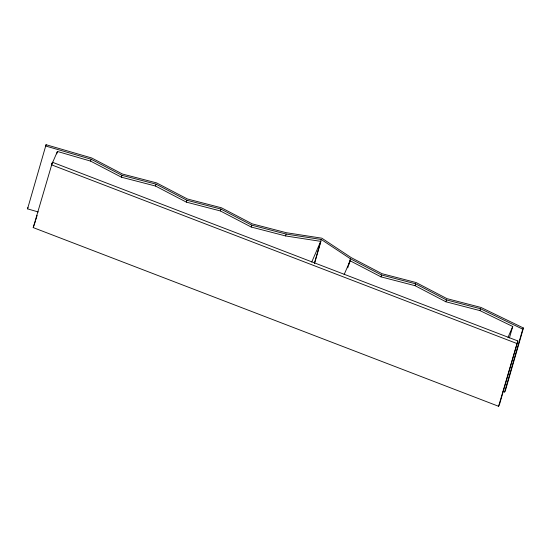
<?xml version="1.0" encoding="UTF-8"?>
<svg xmlns="http://www.w3.org/2000/svg" width="551" height="551" viewBox="0 0 551 551"><rect width="100%" height="100%" fill="white"/><g stroke="black" fill="none" stroke-linecap="round" stroke-linejoin="round"><path stroke-width="0.83" d="M38.288 211.977L27.55 208.857L46.07 144.713L91.686 157.972L122.542 174.075L156.567 182.891L187.43 198.987L221.454 207.803L252.317 223.899L286.341 232.715L321.818 238.19L351.228 257.634L382.084 273.73L416.108 282.546L446.971 298.642L480.995 307.458L523.45 328.01L505.308 390.852L504.606 392.03L503.07 391.286M33.218 227.597L52.448 162.263L517.823 340.952L499.681 403.787L498.593 406.287L33.218 227.597L35.478 221.047M35.946 219.429L37.11 215.379M52.448 162.263L51.904 164.129L57.421 151.456L90.571 161.092L121.454 177.208L155.478 186.024L186.341 202.121L220.366 210.937L251.222 227.033L285.576 235.938L320.716 241.352L311.701 262.09M56.712 153.894L57.421 151.456M90.571 161.092L91.108 159.225L45.692 146.015L46.07 144.713M121.454 177.208L121.991 175.335L91.108 159.225M155.478 186.024L156.023 184.151L121.991 175.335M186.341 202.121L186.879 200.247L156.023 184.151M220.366 210.937L220.903 209.063L186.879 200.247M251.222 227.033L251.766 225.166L220.903 209.063M285.576 235.938L286.121 234.065L321.261 239.485L350.381 258.743L381.533 274.99L415.564 283.806L446.42 299.909L480.479 308.732L522.747 329.195L504.606 392.03M314.373 263.323L321.261 239.485M314.662 262.992L320.868 241.496M347.757 267.834L350.381 258.743M349.189 264.046L350.133 260.768L380.996 276.864L415.02 285.68L445.883 301.776L479.935 310.599L512.74 326.481L509.42 337.97M380.996 276.864L381.533 274.99M415.02 285.68L415.564 283.806M445.883 301.776L446.42 299.909M479.935 310.599L480.479 308.732M498.593 406.287L517.823 340.952M27.55 208.857L27.929 207.548M344.141 274.55L350.133 260.768M507.981 337.426L512.74 326.481M522.747 329.195L523.45 328.01M251.766 225.166L286.121 234.065M51.36 164.756L516.735 343.452"/></g></svg>
